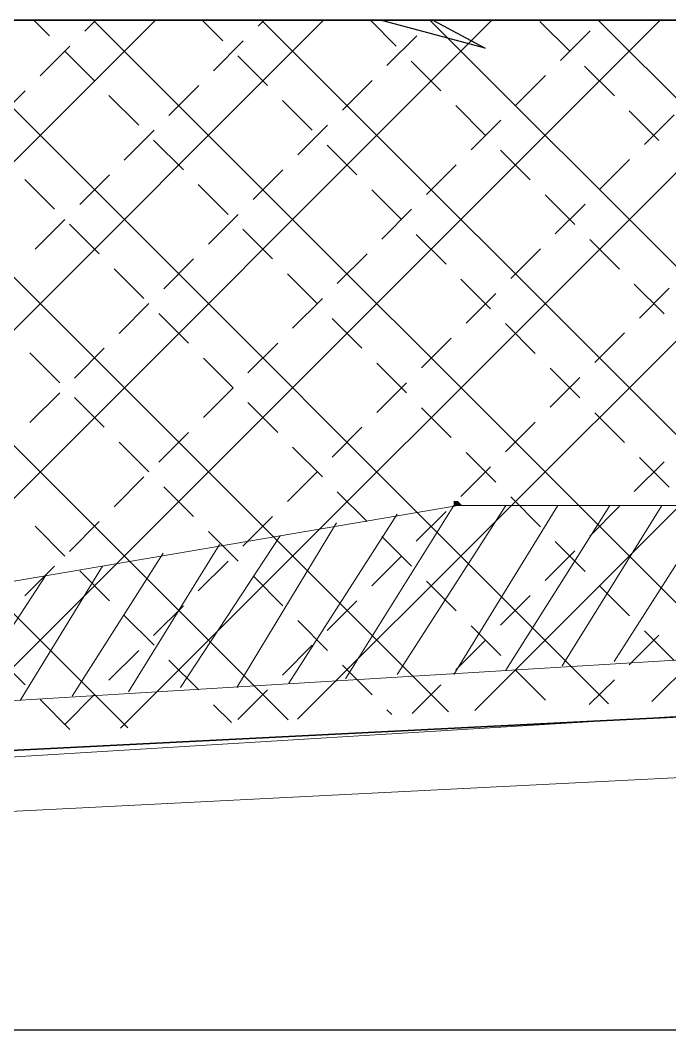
# Model space of a CAD drawing. Header units: inches. Extents: x 23291 to 181956, y 9161 to 51408.
# Drawn here: x 104744.8 to 104853.3, y 36348.1 to 36516.7 of the extents above; entities that cross this region are included whole.
import ezdxf

# ---------------------------------------------------------------- set-up
doc = ezdxf.new("R2010")
doc.units = ezdxf.units.IN
doc.header["$MEASUREMENT"] = 0
doc.linetypes.add('CENTER', pattern=[2, 1.25, -0.25, 0.25, -0.25])
for name, color, linetype in [('EXP SECTS', 12, 'Continuous'), ('PDF10_Geometry', 7, 'Continuous'), ('PDF10_Solid Fills', 7, 'Continuous'), ('PRO HATCH', 12, 'Continuous'), ('PRO HUB', 12, 'Continuous')]:
    doc.layers.add(name, color=color, linetype=linetype)

# ---------------------------------------------------------------- blocks, each defined once
blk = doc.blocks.new('hhh')
at = {"layer": 'PDF10_Geometry', "lineweight": 0}
blk.add_lwpolyline([(217.21908, -17.05413), (217.21908, -17.05413), (217.21908, -17.05413)], close=True, dxfattribs=at)
at = {"layer": 'PDF10_Geometry', "lineweight": 5}
blk.add_lwpolyline([(217.13024, -17.07716), (217.13024, -17.08572), (217.30265, -17.07519), (217.30265, -17.05479), (217.21908, -17.05479), (217.13024, -17.06992), (217.13024, -17.07124), (217.14077, -17.07124), (217.14077, -17.07716)], close=True, dxfattribs=at)
at = {"layer": 'PDF10_Geometry', "lineweight": 9}
for points in [[(217.20197, -17.08111), (217.21842, -17.05479)], [(217.20986, -17.08045), (217.22631, -17.05479)], [(217.21842, -17.08045), (217.23421, -17.05479)], [(217.22631, -17.07979), (217.24211, -17.05479)], [(217.23487, -17.07914), (217.25, -17.05479)], [(217.24277, -17.07848), (217.2579, -17.05479)], [(217.18552, -17.08243), (217.20065, -17.05742)], [(217.19341, -17.08177), (217.20986, -17.05611)], [(217.17696, -17.08243), (217.1921, -17.0594)], [(217.16051, -17.08374), (217.17433, -17.06203)], [(217.16906, -17.08308), (217.18288, -17.06071)], [(217.15261, -17.0844), (217.16512, -17.064)], [(217.14406, -17.0844), (217.15656, -17.06532)], [(217.14603, -17.10151), (217.28883, -17.09427), (217.28817, -17.0765)], [(217.30265, -17.08374), (217.13024, -17.09427), (217.30265, -17.08374), (218.3961, -17.08377)], [(217.30462, -17.13441), (216.88282, -17.13441)]]:
    blk.add_lwpolyline(points, dxfattribs=at)
at = {"layer": 'PDF10_Geometry', "lineweight": 0}
blk.add_lwpolyline([(217.21908, -17.05479), (217.21842, -17.05479), (217.21908, -17.05479)], dxfattribs=at)
at = {"layer": 'PDF10_Solid Fills', "transparency": 33554559}
for points in [[(217.21908, -17.05413), (217.21842, -17.05413), (217.21842, -17.05413)], [(217.21908, -17.05413), (217.21842, -17.05413), (217.21973, -17.05479)], [(217.21842, -17.05413), (217.21973, -17.05479), (217.21842, -17.05479)], [(217.21842, -17.05479), (217.21908, -17.05479), (217.21908, -17.05479)], [(217.21908, -17.05479), (217.21908, -17.05479), (217.21842, -17.05479)], [(217.21908, -17.05479), (217.21842, -17.05479), (217.21973, -17.05479)]]:
    blk.add_solid(points, dxfattribs=at)
blk = doc.blocks.new('mm')
at = {"layer": 'EXP SECTS', "color": 9, "linetype": 'Continuous'}
for p, q in [((217.06247, -14.03085), (217.0466, -14.0266)), ((217.05453, -14.0266), (217.06247, -14.03085))]:
    blk.add_line(p, q, dxfattribs=at)
at = {"layer": 'PRO HATCH', "color": 9, "linetype": 'Continuous'}
for p, q in [((216.92457, -14.11445), (217.01242, -14.0266)), ((216.92644, -14.13813), (217.03797, -14.0266)), ((216.95334, -14.13678), (217.06352, -14.0266)), ((216.98023, -14.13544), (217.08907, -14.0266)), ((217.00171, -14.02828), (217.00338, -14.0266)), ((217.00713, -14.13409), (217.11462, -14.0266)), ((217.02803, -14.0275), (217.02893, -14.0266)), ((217.03402, -14.13275), (217.14017, -14.0266)), ((217.05436, -14.02673), (217.05448, -14.0266)), ((217.07391, -14.03273), (217.07842, -14.02821)), ((217.02126, -14.03428), (217.02577, -14.02976)), ((217.04758, -14.0335), (217.0521, -14.02899)), ((216.99493, -14.03505), (216.99945, -14.03054)), ((217.04081, -14.04028), (217.04532, -14.03576)), ((217.06713, -14.0395), (217.07165, -14.03499)), ((216.98816, -14.04183), (216.99267, -14.03731)), ((217.01448, -14.04105), (217.019, -14.03654)), ((217.06036, -14.04628), (217.06487, -14.04176)), ((217.08668, -14.0455), (217.0912, -14.04099)), ((217.00771, -14.04783), (217.01222, -14.04331)), ((217.03403, -14.04705), (217.03855, -14.04254)), ((217.07991, -14.05228), (217.08442, -14.04776)), ((217.02726, -14.05383), (217.03177, -14.04931)), ((217.05358, -14.05305), (217.0581, -14.04854)), ((217.00093, -14.0546), (217.00545, -14.05009)), ((217.06091, -14.1314), (217.14195, -14.05037)), ((217.04681, -14.05983), (217.05132, -14.05531)), ((217.07313, -14.05905), (217.07765, -14.05454)), ((216.99416, -14.06138), (216.99867, -14.05686)), ((217.02048, -14.0606), (217.025, -14.05609)), ((217.04003, -14.0666), (217.04455, -14.06209)), ((217.06636, -14.06583), (217.07087, -14.06131)), ((217.01371, -14.06738), (217.01822, -14.06286)), ((217.05958, -14.0726), (217.0641, -14.06809)), ((217.08591, -14.07183), (217.09042, -14.06731)), ((217.00693, -14.07415), (217.01145, -14.06964)), ((217.03326, -14.07338), (217.03777, -14.06886)), ((217.07913, -14.0786), (217.08365, -14.07409)), ((217.02648, -14.08015), (217.031, -14.07564)), ((217.05281, -14.07938), (217.05732, -14.07486)), ((217.00016, -14.08093), (217.00467, -14.07641)), ((217.08781, -14.13006), (217.14195, -14.07592)), ((217.04603, -14.08615), (217.05055, -14.08164)), ((217.07236, -14.08538), (217.07687, -14.08086)), ((216.99338, -14.0877), (216.9979, -14.08319)), ((217.01971, -14.08693), (217.02422, -14.08241)), ((217.06558, -14.09215), (217.0701, -14.08764)), ((217.01293, -14.0937), (217.01745, -14.08919)), ((217.03926, -14.09293), (217.04377, -14.08841)), ((217.08513, -14.09815), (217.08965, -14.09364)), ((217.03248, -14.0997), (217.037, -14.09519)), ((217.05881, -14.09893), (217.06332, -14.09441)), ((217.00616, -14.10048), (217.01067, -14.09596)), ((217.07836, -14.10493), (217.08287, -14.10041)), ((217.02571, -14.10648), (217.03022, -14.10196)), ((217.05203, -14.1057), (217.05655, -14.10119)), ((216.99938, -14.10725), (217.0039, -14.10274)), ((217.04526, -14.11248), (217.04977, -14.10796)), ((217.07158, -14.1117), (217.0761, -14.10719)), ((216.99261, -14.11403), (216.99712, -14.10951)), ((217.01893, -14.11325), (217.02345, -14.10874)), ((217.06481, -14.11848), (217.06932, -14.11396)), ((217.01216, -14.12003), (217.01667, -14.11551)), ((217.03848, -14.11925), (217.043, -14.11474)), ((217.08436, -14.12448), (217.08887, -14.11996)), ((217.03171, -14.12603), (217.03622, -14.12151)), ((217.05803, -14.12525), (217.06255, -14.12074)), ((217.00538, -14.1268), (217.0099, -14.12229)), ((217.05141, -14.13188), (217.05577, -14.12751)), ((217.0783, -14.13053), (217.0821, -14.12674)), ((216.99861, -14.13358), (217.00312, -14.12906)), ((217.02493, -14.1328), (217.02945, -14.12829)), ((216.92457, -14.30943), (217.00823, -14.22576)), ((216.99493, -14.23003), (216.99945, -14.22551)), ((216.92635, -14.3332), (217.03257, -14.22698)), ((217.02126, -14.22926), (217.02396, -14.22655)), ((216.9519, -14.3332), (217.0569, -14.2282)), ((217.04758, -14.22848), (217.0483, -14.22777)), ((216.97745, -14.3332), (217.08123, -14.22941)), ((217.003, -14.3332), (217.10557, -14.23063)), ((217.04081, -14.23526), (217.04532, -14.23074)), ((217.06713, -14.23448), (217.07165, -14.22996)), ((217.01448, -14.23603), (217.019, -14.23151)), ((217.02855, -14.3332), (217.1299, -14.23185)), ((216.98816, -14.23681), (216.99267, -14.23229)), ((217.06036, -14.24126), (217.06487, -14.23674)), ((217.08668, -14.24048), (217.0912, -14.23596)), ((217.00771, -14.24281), (217.01222, -14.23829)), ((217.03403, -14.24203), (217.03855, -14.23751)), ((217.07991, -14.24726), (217.08442, -14.24274)), ((217.02726, -14.24881), (217.03177, -14.24429)), ((217.05358, -14.24803), (217.0581, -14.24351)), ((217.00093, -14.24958), (217.00545, -14.24506)), ((217.0541, -14.3332), (217.14195, -14.24535)), ((217.04681, -14.25481), (217.05132, -14.25029)), ((217.07313, -14.25403), (217.07765, -14.24951)), ((216.99416, -14.25636), (216.99867, -14.25184)), ((217.02048, -14.25558), (217.025, -14.25106)), ((217.06636, -14.26081), (217.07087, -14.25629)), ((217.01371, -14.26236), (217.01822, -14.25784)), ((217.04003, -14.26158), (217.04455, -14.25706)), ((217.08591, -14.26681), (217.09042, -14.26229)), ((217.03326, -14.26836), (217.03777, -14.26384)), ((217.05958, -14.26758), (217.0641, -14.26306)), ((217.00693, -14.26913), (217.01145, -14.26461)), ((217.07913, -14.27358), (217.08365, -14.26906)), ((217.05281, -14.27436), (217.05732, -14.26984)), ((217.00016, -14.2759), (217.00467, -14.27139)), ((217.02648, -14.27513), (217.031, -14.27061)), ((217.07965, -14.3332), (217.14195, -14.2709)), ((217.04603, -14.28113), (217.05055, -14.27661)), ((217.07236, -14.28036), (217.07687, -14.27584)), ((216.99338, -14.28268), (216.9979, -14.27816)), ((217.01971, -14.2819), (217.02422, -14.27739)), ((217.06558, -14.28713), (217.0701, -14.28261)), ((217.01293, -14.28868), (217.01745, -14.28416)), ((217.03926, -14.2879), (217.04377, -14.28339)), ((217.08513, -14.29313), (217.08965, -14.28861)), ((217.03248, -14.29468), (217.037, -14.29016)), ((217.05881, -14.2939), (217.06332, -14.28939)), ((217.00616, -14.29545), (217.01067, -14.29094)), ((217.05203, -14.30068), (217.05655, -14.29616)), ((217.07836, -14.2999), (217.08287, -14.29539)), ((216.99938, -14.30223), (217.0039, -14.29771)), ((217.02571, -14.30145), (217.03022, -14.29694)), ((217.07158, -14.30668), (217.0761, -14.30216)), ((217.01893, -14.30823), (217.02345, -14.30371)), ((217.04526, -14.30745), (217.04977, -14.30294)), ((216.99261, -14.309), (216.99712, -14.30449)), ((217.03848, -14.31423), (217.043, -14.30971)), ((217.06481, -14.31345), (217.06932, -14.30894)), ((217.01216, -14.315), (217.01667, -14.31049)), ((217.08436, -14.31945), (217.08887, -14.31494)), ((217.03171, -14.321), (217.03622, -14.31649)), ((217.05803, -14.32023), (217.06255, -14.31571)), ((217.00538, -14.32178), (217.0099, -14.31726)), ((217.05126, -14.327), (217.05577, -14.32249)), ((217.07758, -14.32623), (217.0821, -14.32171)), ((216.99861, -14.32855), (217.00312, -14.32404)), ((217.02493, -14.32778), (217.02945, -14.32326)), ((217.07081, -14.333), (217.07532, -14.32849)), ((217.01951, -14.3332), (217.02267, -14.33004)), ((217.04506, -14.3332), (217.049, -14.32926)), ((216.99396, -14.3332), (216.99635, -14.33081))]:
    blk.add_line(p, q, dxfattribs=at)
at = {"layer": 'PRO HUB', "color": 2, "linetype": 'Continuous'}
for p, q in [((217.14195, -14.0266), (216.92457, -14.0266)), ((216.92457, -14.14077), (217.14195, -14.1299)), ((217.14195, -14.2299), (216.92457, -14.21903)), ((216.92457, -14.3332), (217.14195, -14.3332))]:
    blk.add_line(p, q, dxfattribs=at)
at = {"layer": 'PRO HUB', "color": 3, "linetype": 'CENTER'}
blk.add_line((216.90924, -14.1799), (217.15727, -14.1799), dxfattribs=at)

msp = doc.modelspace()

# ---------------------------------------------------------------- linework, layer by layer
msp.add_open_spline([(102008.15, 38756.27), (103204.48, 38248.03), (105131.89, 37390.91), (109175.85, 35826.99), (112823.77, 35070.29), (117769.55, 35070.29), (121406.78, 35085.26), (123831.05, 35070.17)], degree=3, knots=[0, 0, 0, 0, 3.550687, 7.088547, 10.454406, 13.763203, 20.376363, 20.376363, 20.376363, 20.376363])
msp.add_open_spline([(102008.15, 38756.27), (103204.48, 38248.03), (105131.89, 37390.91), (109175.85, 35826.99), (112823.77, 35070.29), (117769.55, 35070.29), (121406.78, 35085.26), (123831.05, 35070.17)], degree=3, knots=[0, 0, 0, 0, 3.550687, 7.088547, 10.454406, 13.763203, 20.376363, 20.376363, 20.376363, 20.376363])

# ---------------------------------------------------------------- block references
at = {"xscale": 1100, "yscale": 1100, "zscale": 1100}
for name, p in [('mm', (-133946.3, 51945.97)), ('hhh', (-134123.08, 55195.93))]:
    msp.add_blockref(name, p, dxfattribs=at)
at = {"xscale": -1100, "yscale": 1100, "zscale": 1100, "rotation": 180}
msp.add_blockref('mm', (-133946.3, 20750.19), dxfattribs=at)

doc.saveas('drawing.dxf')
